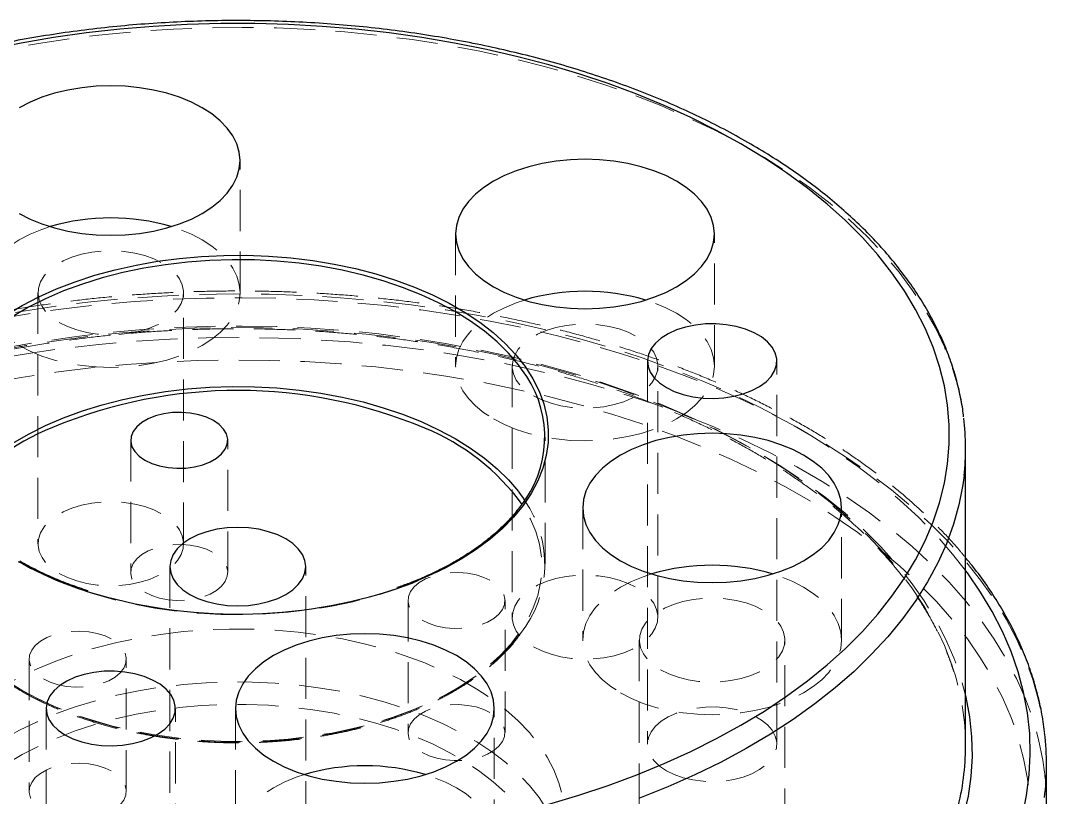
# Model space of a CAD drawing. Header units: millimetres. Extents: x 0 to 7560, y -1188 to 891.
# Drawn here: x 1487.07 to 1518.79, y -728.81 to -704.8 of the extents above; entities that cross this region are included whole.
import ezdxf

# ---------------------------------------------------------------- set-up
doc = ezdxf.new("R2010")
doc.units = ezdxf.units.MM
doc.linetypes.add('HIDDEN', pattern=[1.905, 1.27, -0.635])
doc.layers.get('0').update_dxf_attribs({"lineweight": 50})

msp = doc.modelspace()

# ---------------------------------------------------------------- linework, layer by layer
at = {"color": 7, "linetype": 'HIDDEN', "lineweight": 18}
for p, q in [((1493.858, -713.214), (1493.858, -709.131)), ((1500.521, -711.399), (1500.521, -715.482)), ((1508.521, -715.482), (1508.521, -711.399)), ((1487.608, -713.214), (1487.608, -720.971)), ((1492.108, -720.971), (1492.108, -713.214)), ((1502.271, -715.482), (1502.271, -723.239)), ((1506.45, -715.328), (1506.45, -727.167)), ((1506.771, -723.239), (1506.771, -715.482)), ((1510.45, -727.167), (1510.45, -715.328)), ((1503.287, -721.597), (1503.287, -717.677)), ((1490.475, -717.775), (1490.475, -721.858)), ((1493.475, -721.858), (1493.475, -717.775)), ((1504.45, -719.864), (1504.45, -723.946)), ((1512.45, -723.946), (1512.45, -719.864)), ((1491.687, -721.678), (1491.687, -731.477)), ((1495.887, -731.477), (1495.887, -721.678)), ((1499.049, -722.724), (1499.049, -726.807)), ((1502.049, -726.807), (1502.049, -722.724)), ((1506.2, -723.946), (1506.2, -731.704)), ((1510.7, -731.704), (1510.7, -723.946)), ((1487.337, -724.536), (1487.337, -728.619)), ((1490.337, -728.619), (1490.337, -724.536)), ((1487.858, -726.06), (1487.858, -737.9)), ((1491.858, -737.9), (1491.858, -726.06)), ((1493.716, -726.06), (1493.716, -730.143)), ((1501.716, -730.143), (1501.716, -726.06))]:
    msp.add_line(p, q, dxfattribs=at)
at = {"color": 7, "linetype": 'Continuous', "lineweight": 25}
for p, q in [((1516.287, -727.231), (1516.287, -718.004)), ((1502.478, -719.381), (1502.661, -719.639)), ((1518.787, -729.027), (1518.787, -727.802))]:
    msp.add_line(p, q, dxfattribs=at)
at = {"color": 7, "linetype": 'HIDDEN', "lineweight": 18, "flags": 128}
for points in [[(1471.343, -717.087), (1471.429, -716.55), (1471.572, -715.942), (1471.766, -715.338), (1472.009, -714.741), (1472.3, -714.151), (1472.639, -713.569), (1473.025, -712.998), (1473.458, -712.437), (1473.936, -711.889), (1474.458, -711.355), (1475.024, -710.836), (1475.631, -710.332), (1476.279, -709.846), (1476.966, -709.377), (1477.69, -708.928), (1478.451, -708.5), (1479.245, -708.092), (1480.072, -707.707), (1480.93, -707.344), (1481.816, -707.006), (1482.729, -706.692), (1483.667, -706.403), (1484.627, -706.14), (1485.608, -705.904), (1486.607, -705.694), (1487.622, -705.512), (1488.651, -705.358), (1489.691, -705.232), (1490.74, -705.135), (1491.797, -705.066), (1492.857, -705.026), (1493.92, -705.015), (1494.982, -705.033), (1496.042, -705.08), (1497.097, -705.156), (1498.144, -705.261), (1499.182, -705.394), (1500.207, -705.555), (1501.218, -705.744), (1502.213, -705.96), (1503.189, -706.203), (1504.144, -706.473), (1505.075, -706.768), (1505.982, -707.088), (1506.861, -707.433), (1507.711, -707.801), (1508.531, -708.192), (1509.317, -708.605), (1510.068, -709.039), (1510.784, -709.493), (1511.461, -709.966), (1512.099, -710.456), (1512.696, -710.964), (1513.25, -711.487), (1513.762, -712.025), (1514.229, -712.576), (1514.65, -713.14), (1515.024, -713.714), (1515.352, -714.298), (1515.631, -714.89), (1515.861, -715.489), (1516.042, -716.093), (1516.174, -716.702), (1516.231, -717.088)], [(1487.988, -711.172), (1487.73, -711.259), (1487.364, -711.408), (1487.03, -711.581), (1486.731, -711.774), (1486.471, -711.985), (1486.254, -712.212), (1486.083, -712.451), (1485.958, -712.7), (1485.883, -712.955), (1485.858, -713.214), (1485.883, -713.472), (1485.958, -713.728), (1486.083, -713.976), (1486.254, -714.216), (1486.471, -714.442), (1486.731, -714.653), (1487.03, -714.847)], [(1487.03, -714.847), (1487.364, -715.019), (1487.73, -715.169), (1488.123, -715.294), (1488.537, -715.393), (1488.968, -715.465), (1489.41, -715.508), (1489.858, -715.523), (1490.306, -715.508), (1490.748, -715.465), (1491.179, -715.393), (1491.594, -715.294), (1491.986, -715.169), (1492.352, -715.019), (1492.687, -714.847), (1492.986, -714.653), (1493.245, -714.442), (1493.462, -714.216), (1493.634, -713.976), (1493.758, -713.728), (1493.833, -713.472), (1493.858, -713.214), (1493.833, -712.955), (1493.758, -712.7), (1493.634, -712.451), (1493.462, -712.212), (1493.245, -711.985), (1492.986, -711.774), (1492.687, -711.581), (1492.352, -711.408), (1491.986, -711.259), (1491.728, -711.172)], [(1488.267, -714.132), (1488.522, -714.259), (1488.807, -714.362), (1489.115, -714.44), (1489.44, -714.49), (1489.774, -714.512), (1490.11, -714.504), (1490.441, -714.468), (1490.758, -714.404), (1491.055, -714.314), (1491.326, -714.198), (1491.564, -714.061), (1491.763, -713.905), (1491.92, -713.733), (1492.032, -713.55), (1492.094, -713.359), (1492.107, -713.165), (1492.069, -712.972), (1491.982, -712.785), (1491.847, -712.607), (1491.669, -712.442), (1491.449, -712.295), (1491.194, -712.169), (1490.91, -712.065), (1490.601, -711.988), (1490.276, -711.938), (1489.942, -711.916), (1489.606, -711.923), (1489.276, -711.959), (1488.958, -712.023), (1488.661, -712.114), (1488.391, -712.229), (1488.153, -712.367), (1487.953, -712.523), (1487.796, -712.694), (1487.685, -712.878), (1487.622, -713.068), (1487.61, -713.262), (1487.647, -713.455), (1487.734, -713.643), (1487.869, -713.821), (1488.048, -713.985), (1488.267, -714.132)], [(1516.287, -721.797), (1515.886, -721.288), (1515.386, -720.718), (1514.841, -720.162), (1514.254, -719.62), (1513.624, -719.094), (1512.954, -718.585), (1512.245, -718.094), (1511.498, -717.622), (1510.715, -717.17), (1509.898, -716.739), (1509.047, -716.329), (1508.165, -715.942), (1507.254, -715.579), (1506.316, -715.24), (1505.352, -714.925), (1504.364, -714.636), (1503.354, -714.374), (1502.325, -714.137), (1501.279, -713.928), (1500.217, -713.746), (1499.142, -713.593), (1498.057, -713.467), (1496.962, -713.37), (1495.861, -713.301), (1494.756, -713.262), (1493.649, -713.251), (1492.542, -713.269), (1491.437, -713.316), (1490.338, -713.391), (1489.245, -713.496), (1488.162, -713.628), (1487.09, -713.789), (1486.032, -713.978), (1484.99, -714.194), (1483.966, -714.437), (1482.961, -714.706), (1481.979, -715.002), (1481.021, -715.322), (1480.089, -715.668), (1479.185, -716.037), (1478.311, -716.429), (1477.469, -716.844), (1476.66, -717.281), (1475.886, -717.738), (1475.148, -718.215), (1474.449, -718.71), (1473.789, -719.224), (1473.17, -719.754), (1472.593, -720.299), (1472.059, -720.859), (1471.57, -721.433), (1471.287, -721.797)], [(1468.842, -726.85), (1468.927, -726.278), (1469.069, -725.64), (1469.261, -725.007), (1469.501, -724.379), (1469.789, -723.757), (1470.125, -723.144), (1470.508, -722.54), (1470.937, -721.947), (1471.412, -721.365), (1471.931, -720.796), (1472.493, -720.241), (1473.098, -719.701), (1473.743, -719.177), (1474.429, -718.67), (1475.153, -718.181), (1475.914, -717.712), (1476.71, -717.262), (1477.54, -716.833), (1478.403, -716.426), (1479.296, -716.042), (1480.218, -715.681), (1481.167, -715.344), (1482.141, -715.032), (1483.138, -714.745), (1484.156, -714.484), (1485.193, -714.25), (1486.247, -714.042), (1487.317, -713.862), (1488.399, -713.709), (1489.492, -713.585), (1490.593, -713.489), (1491.701, -713.421), (1492.813, -713.381), (1493.926, -713.37), (1495.04, -713.388), (1496.151, -713.435), (1497.257, -713.51), (1498.357, -713.613), (1499.447, -713.745), (1500.526, -713.904), (1501.592, -714.092), (1502.642, -714.306), (1503.675, -714.547), (1504.688, -714.814), (1505.679, -715.108), (1506.647, -715.426), (1507.589, -715.769), (1508.504, -716.136), (1509.39, -716.526), (1510.245, -716.939), (1511.067, -717.373), (1511.854, -717.827), (1512.606, -718.302), (1513.32, -718.795), (1513.996, -719.306), (1514.632, -719.835), (1515.226, -720.379), (1515.777, -720.937), (1516.285, -721.51), (1516.749, -722.094), (1517.166, -722.69), (1517.538, -723.297), (1517.862, -723.912), (1518.138, -724.535), (1518.366, -725.164), (1518.545, -725.799), (1518.675, -726.438), (1518.729, -726.818)], [(1502.651, -713.44), (1502.393, -713.527), (1502.027, -713.676), (1501.693, -713.849), (1501.394, -714.042), (1501.134, -714.253), (1500.917, -714.48), (1500.745, -714.719), (1500.621, -714.968), (1500.546, -715.223), (1500.521, -715.482), (1500.546, -715.74), (1500.621, -715.996), (1500.745, -716.245), (1500.917, -716.484), (1501.134, -716.71), (1501.394, -716.922), (1501.693, -717.115)], [(1501.693, -717.115), (1502.027, -717.287), (1502.393, -717.437), (1502.785, -717.562), (1503.2, -717.661), (1503.631, -717.733), (1504.073, -717.776), (1504.521, -717.791), (1504.969, -717.776), (1505.411, -717.733), (1505.842, -717.661), (1506.256, -717.562), (1506.649, -717.437), (1507.015, -717.287), (1507.349, -717.115), (1507.648, -716.922), (1507.908, -716.71), (1508.125, -716.484), (1508.296, -716.245), (1508.421, -715.996), (1508.496, -715.74), (1508.521, -715.482), (1508.496, -715.223), (1508.421, -714.968), (1508.296, -714.719), (1508.125, -714.48), (1507.908, -714.253), (1507.648, -714.042), (1507.349, -713.849), (1507.015, -713.676), (1506.649, -713.527), (1506.391, -713.44)], [(1515.915, -724.877), (1515.861, -724.716), (1515.631, -724.117), (1515.352, -723.525), (1515.024, -722.941), (1514.65, -722.367), (1514.229, -721.803), (1513.762, -721.252), (1513.25, -720.714), (1512.696, -720.191), (1512.099, -719.683), (1511.461, -719.192), (1510.784, -718.72), (1510.068, -718.266), (1509.317, -717.832), (1508.531, -717.419), (1507.711, -717.028), (1506.861, -716.66), (1505.982, -716.315), (1505.075, -715.995), (1504.144, -715.7), (1503.189, -715.43), (1502.213, -715.187), (1501.218, -714.971), (1500.207, -714.782), (1499.182, -714.621), (1498.144, -714.488), (1497.097, -714.383), (1496.042, -714.307), (1494.982, -714.26), (1493.92, -714.242), (1492.857, -714.253), (1491.797, -714.293), (1490.74, -714.362), (1489.691, -714.459), (1488.651, -714.585), (1487.622, -714.739), (1486.607, -714.921), (1485.608, -715.13), (1484.627, -715.367), (1483.667, -715.63), (1482.729, -715.919), (1481.816, -716.233), (1480.93, -716.571), (1480.072, -716.934), (1479.245, -717.319), (1478.451, -717.727), (1477.69, -718.155), (1476.966, -718.604), (1476.279, -719.073), (1475.631, -719.559), (1475.024, -720.062), (1474.458, -720.582), (1473.936, -721.116), (1473.458, -721.664), (1473.025, -722.225), (1472.639, -722.796), (1472.3, -723.378), (1472.009, -723.968), (1471.766, -724.565), (1471.598, -725.081)], [(1502.93, -716.4), (1503.185, -716.527), (1503.47, -716.63), (1503.778, -716.708), (1504.103, -716.758), (1504.437, -716.78), (1504.773, -716.773), (1505.103, -716.736), (1505.421, -716.672), (1505.718, -716.582), (1505.989, -716.466), (1506.226, -716.329), (1506.426, -716.173), (1506.583, -716.001), (1506.694, -715.818), (1506.757, -715.627), (1506.769, -715.433), (1506.732, -715.24), (1506.645, -715.053), (1506.51, -714.875), (1506.331, -714.711), (1506.112, -714.563), (1505.857, -714.437), (1505.572, -714.333), (1505.264, -714.256), (1504.939, -714.206), (1504.605, -714.184), (1504.269, -714.191), (1503.939, -714.227), (1503.621, -714.291), (1503.324, -714.382), (1503.053, -714.497), (1502.816, -714.635), (1502.616, -714.791), (1502.459, -714.962), (1502.348, -715.146), (1502.285, -715.336), (1502.273, -715.53), (1502.31, -715.723), (1502.397, -715.911), (1502.532, -716.089), (1502.711, -716.253), (1502.93, -716.4)], [(1518.727, -728.024), (1518.675, -727.663), (1518.545, -727.024), (1518.366, -726.389), (1518.138, -725.76), (1517.862, -725.137), (1517.538, -724.522), (1517.166, -723.915), (1516.749, -723.319), (1516.285, -722.734), (1515.777, -722.162), (1515.226, -721.603), (1514.632, -721.059), (1513.996, -720.531), (1513.32, -720.02), (1512.606, -719.527), (1511.854, -719.052), (1511.067, -718.597), (1510.245, -718.163), (1509.39, -717.751), (1508.504, -717.361), (1507.589, -716.994), (1506.647, -716.651), (1505.679, -716.333), (1504.688, -716.039), (1503.675, -715.772), (1502.642, -715.531), (1501.592, -715.316), (1500.526, -715.129), (1499.447, -714.97), (1498.357, -714.838), (1497.257, -714.735), (1496.151, -714.66), (1495.04, -714.613), (1493.926, -714.595), (1492.813, -714.606), (1491.701, -714.645), (1490.593, -714.713), (1489.492, -714.81), (1488.399, -714.934), (1487.317, -715.087), (1486.247, -715.267), (1485.193, -715.475), (1484.156, -715.709), (1483.138, -715.97), (1482.141, -716.257), (1481.167, -716.569), (1480.218, -716.906), (1479.296, -717.267), (1478.403, -717.651), (1477.54, -718.058), (1476.71, -718.487), (1475.914, -718.936), (1475.153, -719.406), (1474.429, -719.895), (1473.743, -720.402), (1473.098, -720.926), (1472.493, -721.466), (1471.931, -722.021), (1471.412, -722.59), (1470.937, -723.172), (1470.508, -723.765), (1470.125, -724.369), (1469.789, -724.982), (1469.501, -725.603), (1469.261, -726.231), (1469.069, -726.865), (1468.927, -727.503), (1468.849, -728.01)], [(1471.287, -725.658), (1471.35, -725.405), (1471.536, -724.8), (1471.771, -724.201), (1472.055, -723.609), (1472.386, -723.025), (1472.764, -722.45), (1473.189, -721.887), (1473.659, -721.336), (1474.173, -720.798), (1474.73, -720.274), (1475.329, -719.766), (1475.969, -719.275), (1476.647, -718.802), (1477.364, -718.348), (1478.116, -717.913), (1478.903, -717.5), (1479.723, -717.108), (1480.574, -716.739), (1481.454, -716.393), (1482.36, -716.071), (1483.292, -715.774), (1484.247, -715.503), (1485.223, -715.258), (1486.218, -715.04), (1487.229, -714.848), (1488.255, -714.685), (1489.293, -714.549), (1490.341, -714.442), (1491.397, -714.363), (1492.457, -714.312), (1493.521, -714.291), (1494.585, -714.298), (1495.648, -714.334), (1496.706, -714.399), (1497.758, -714.492), (1498.801, -714.613), (1499.833, -714.763), (1500.852, -714.941), (1501.856, -715.146), (1502.841, -715.377), (1503.807, -715.636), (1504.751, -715.92), (1505.67, -716.229), (1506.564, -716.563), (1507.429, -716.92), (1508.265, -717.301), (1509.068, -717.704), (1509.838, -718.128), (1510.573, -718.572), (1511.271, -719.036), (1511.93, -719.519), (1512.55, -720.018), (1513.128, -720.534), (1513.664, -721.065), (1514.156, -721.61), (1514.603, -722.167), (1515.005, -722.736), (1515.36, -723.315), (1515.667, -723.904), (1515.926, -724.5), (1516.137, -725.102), (1516.287, -725.658)], [(1476.463, -739.437), (1475.698, -738.974), (1474.97, -738.493), (1474.28, -737.993), (1473.63, -737.475), (1473.021, -736.941), (1472.455, -736.392), (1471.932, -735.828), (1471.454, -735.251), (1471.022, -734.663), (1470.636, -734.064), (1470.297, -733.455), (1470.007, -732.838), (1469.765, -732.214), (1469.572, -731.585), (1469.428, -730.951), (1469.334, -730.314), (1469.291, -729.675), (1469.297, -729.036), (1469.353, -728.398), (1469.459, -727.761), (1469.615, -727.128), (1469.821, -726.5), (1470.075, -725.878), (1470.377, -725.263), (1470.728, -724.657), (1471.126, -724.06), (1471.57, -723.474), (1472.059, -722.901), (1472.593, -722.341), (1473.17, -721.795), (1473.789, -721.265), (1474.449, -720.752), (1475.148, -720.256), (1475.886, -719.779), (1476.66, -719.322), (1477.469, -718.886), (1478.311, -718.471), (1479.185, -718.078), (1480.089, -717.709), (1481.021, -717.364), (1481.979, -717.043), (1482.961, -716.748), (1483.966, -716.478), (1484.99, -716.235), (1486.032, -716.019), (1487.09, -715.831), (1488.162, -715.67), (1489.245, -715.537), (1490.338, -715.433), (1491.437, -715.357), (1492.542, -715.31), (1493.649, -715.292), (1494.756, -715.303), (1495.861, -715.343), (1496.962, -715.411), (1498.057, -715.508), (1499.142, -715.634), (1500.217, -715.788), (1501.279, -715.969), (1502.325, -716.179), (1503.354, -716.415), (1504.364, -716.678), (1505.352, -716.967), (1506.316, -717.281), (1507.254, -717.62), (1508.165, -717.984), (1509.047, -718.371), (1509.898, -718.78), (1510.715, -719.211), (1511.498, -719.663), (1512.245, -720.135), (1512.954, -720.626), (1513.624, -721.135), (1514.254, -721.661), (1514.841, -722.203), (1515.386, -722.759), (1515.886, -723.33), (1516.342, -723.912), (1516.751, -724.506), (1517.113, -725.111), (1517.428, -725.723), (1517.695, -726.344), (1517.912, -726.971), (1518.08, -727.603), (1518.199, -728.238), (1518.268, -728.876), (1518.287, -729.515), (1518.255, -730.154), (1518.174, -730.792), (1518.043, -731.427), (1517.862, -732.057), (1517.633, -732.683), (1517.354, -733.302), (1517.027, -733.912), (1516.653, -734.514), (1516.232, -735.105), (1515.766, -735.685), (1515.254, -736.252), (1514.698, -736.805), (1514.1, -737.343), (1513.46, -737.865), (1512.781, -738.369), (1512.062, -738.856), (1511.306, -739.323), (1510.514, -739.77), (1509.688, -740.196), (1508.83, -740.599), (1507.94, -740.98), (1507.022, -741.338), (1506.077, -741.671), (1505.107, -741.979), (1504.113, -742.261), (1503.099, -742.518), (1502.065, -742.747), (1501.015, -742.95), (1499.95, -743.124), (1498.872, -743.271), (1497.784, -743.39), (1496.687, -743.48), (1495.585, -743.541), (1494.479, -743.573), (1493.372, -743.577), (1492.265, -743.552), (1491.162, -743.498), (1490.064, -743.415), (1488.973, -743.303), (1487.893, -743.164), (1486.824, -742.996), (1485.77, -742.8), (1484.732, -742.578), (1483.713, -742.328), (1482.714, -742.052), (1481.737, -741.75), (1480.786, -741.423), (1479.861, -741.072), (1478.964, -740.697), (1478.098, -740.299), (1477.263, -739.878), (1476.463, -739.437)], [(1487.07, -721.555), (1487.578, -721.828), (1488.119, -722.079), (1488.691, -722.306), (1489.29, -722.508), (1489.913, -722.685), (1490.556, -722.835), (1491.217, -722.957), (1491.891, -723.051), (1492.576, -723.117), (1493.267, -723.153), (1493.961, -723.161), (1494.653, -723.139), (1495.342, -723.088), (1496.022, -723.008), (1496.69, -722.899), (1497.342, -722.763), (1497.976, -722.6), (1498.587, -722.41), (1499.173, -722.195), (1499.73, -721.956), (1500.255, -721.694), (1500.745, -721.411), (1501.199, -721.108), (1501.613, -720.786), (1501.985, -720.448), (1502.314, -720.095), (1502.597, -719.73), (1502.687, -719.596)], [(1484.996, -719.756), (1484.837, -720.02), (1484.651, -720.402), (1484.514, -720.79), (1484.426, -721.183), (1484.389, -721.579), (1484.401, -721.976), (1484.464, -722.37), (1484.576, -722.761), (1484.738, -723.147), (1484.947, -723.524), (1485.204, -723.892), (1485.507, -724.247), (1485.854, -724.589), (1486.243, -724.916), (1486.673, -725.225), (1487.14, -725.516)], [(1487.14, -725.516), (1487.643, -725.785), (1488.179, -726.033), (1488.744, -726.258), (1489.337, -726.458), (1489.953, -726.633), (1490.59, -726.781), (1491.244, -726.902), (1491.911, -726.996), (1492.588, -727.061), (1493.272, -727.097), (1493.959, -727.104), (1494.644, -727.082), (1495.325, -727.032), (1495.998, -726.953), (1496.659, -726.845), (1497.305, -726.711), (1497.932, -726.549), (1498.537, -726.361), (1499.116, -726.149), (1499.667, -725.912), (1500.187, -725.653), (1500.672, -725.373), (1501.121, -725.073), (1501.531, -724.755), (1501.899, -724.42), (1502.224, -724.071), (1502.504, -723.709), (1502.738, -723.336), (1502.923, -722.955), (1503.06, -722.566), (1503.148, -722.173), (1503.185, -721.777), (1503.173, -721.381), (1503.11, -720.986), (1502.998, -720.595), (1502.836, -720.21), (1502.627, -719.833), (1502.576, -719.754)], [(1488.267, -721.889), (1488.522, -722.016), (1488.807, -722.119), (1489.115, -722.197), (1489.44, -722.247), (1489.774, -722.269), (1490.11, -722.262), (1490.441, -722.226), (1490.758, -722.161), (1491.055, -722.071), (1491.326, -721.955), (1491.564, -721.818), (1491.763, -721.662), (1491.92, -721.49), (1492.032, -721.307), (1492.094, -721.116), (1492.107, -720.922), (1492.069, -720.729), (1491.982, -720.542), (1491.847, -720.364), (1491.669, -720.2), (1491.449, -720.052), (1491.194, -719.926), (1490.91, -719.823), (1490.601, -719.745), (1490.276, -719.695), (1489.942, -719.673), (1489.606, -719.68), (1489.276, -719.716), (1488.958, -719.78), (1488.661, -719.871), (1488.391, -719.986), (1488.153, -720.124), (1487.953, -720.28), (1487.796, -720.451), (1487.685, -720.635), (1487.622, -720.825), (1487.61, -721.019), (1487.647, -721.212), (1487.734, -721.4), (1487.869, -721.578), (1488.048, -721.742), (1488.267, -721.889)], [(1490.915, -722.47), (1491.128, -722.572), (1491.369, -722.65), (1491.632, -722.701), (1491.906, -722.723), (1492.183, -722.715), (1492.452, -722.679), (1492.705, -722.614), (1492.934, -722.524), (1493.129, -722.411), (1493.286, -722.279), (1493.398, -722.133), (1493.461, -721.977), (1493.474, -721.818), (1493.435, -721.66), (1493.348, -721.508), (1493.213, -721.368), (1493.036, -721.245), (1492.823, -721.143), (1492.581, -721.066), (1492.319, -721.015), (1492.045, -720.993), (1491.768, -721), (1491.499, -721.037), (1491.245, -721.101), (1491.017, -721.192), (1490.821, -721.305), (1490.665, -721.436), (1490.553, -721.583), (1490.49, -721.738), (1490.477, -721.898), (1490.515, -722.056), (1490.603, -722.208), (1490.738, -722.347), (1490.915, -722.47)], [(1499.488, -723.337), (1499.701, -723.439), (1499.943, -723.516), (1500.205, -723.567), (1500.479, -723.589), (1500.756, -723.582), (1501.025, -723.545), (1501.278, -723.481), (1501.507, -723.39), (1501.703, -723.277), (1501.859, -723.146), (1501.971, -722.999), (1502.034, -722.844), (1502.047, -722.684), (1502.009, -722.526), (1501.921, -722.375), (1501.786, -722.235), (1501.609, -722.112), (1501.396, -722.01), (1501.154, -721.932), (1500.892, -721.881), (1500.618, -721.859), (1500.341, -721.867), (1500.072, -721.903), (1499.819, -721.968), (1499.59, -722.058), (1499.395, -722.171), (1499.238, -722.303), (1499.126, -722.449), (1499.063, -722.605), (1499.05, -722.764), (1499.088, -722.923), (1499.176, -723.074), (1499.311, -723.214), (1499.488, -723.337)], [(1502.93, -724.157), (1503.185, -724.284), (1503.47, -724.387), (1503.778, -724.465), (1504.103, -724.515), (1504.437, -724.537), (1504.773, -724.53), (1505.103, -724.494), (1505.421, -724.43), (1505.718, -724.339), (1505.989, -724.224), (1506.226, -724.086), (1506.426, -723.93), (1506.583, -723.758), (1506.694, -723.575), (1506.757, -723.384), (1506.769, -723.19), (1506.732, -722.998), (1506.645, -722.81), (1506.51, -722.632), (1506.331, -722.468), (1506.112, -722.321), (1505.857, -722.194), (1505.572, -722.091), (1505.264, -722.013), (1504.939, -721.963), (1504.605, -721.941), (1504.269, -721.948), (1503.939, -721.984), (1503.621, -722.048), (1503.324, -722.139), (1503.053, -722.254), (1502.816, -722.392), (1502.616, -722.548), (1502.459, -722.72), (1502.348, -722.903), (1502.285, -723.094), (1502.273, -723.288), (1502.31, -723.48), (1502.397, -723.668), (1502.532, -723.846), (1502.711, -724.01), (1502.93, -724.157)], [(1506.58, -721.905), (1506.322, -721.991), (1505.956, -722.141), (1505.621, -722.314), (1505.322, -722.507), (1505.063, -722.718), (1504.846, -722.945), (1504.674, -723.184), (1504.55, -723.433), (1504.475, -723.688), (1504.45, -723.946), (1504.475, -724.205), (1504.55, -724.46), (1504.674, -724.709), (1504.846, -724.948), (1505.063, -725.175), (1505.322, -725.386), (1505.621, -725.579)], [(1505.621, -725.579), (1505.956, -725.752), (1506.322, -725.902), (1506.714, -726.027), (1507.129, -726.126), (1507.56, -726.198), (1508.002, -726.241), (1508.45, -726.256), (1508.898, -726.241), (1509.34, -726.198), (1509.771, -726.126), (1510.185, -726.027), (1510.578, -725.902), (1510.944, -725.752), (1511.278, -725.579), (1511.577, -725.386), (1511.837, -725.175), (1512.054, -724.948), (1512.225, -724.709), (1512.35, -724.46), (1512.425, -724.205), (1512.45, -723.946), (1512.425, -723.688), (1512.35, -723.433), (1512.225, -723.184), (1512.054, -722.945), (1511.837, -722.718), (1511.577, -722.507), (1511.278, -722.314), (1510.944, -722.141), (1510.578, -721.991), (1510.32, -721.905)], [(1506.859, -724.865), (1507.114, -724.992), (1507.398, -725.095), (1507.707, -725.172), (1508.032, -725.223), (1508.366, -725.244), (1508.702, -725.237), (1509.032, -725.201), (1509.35, -725.137), (1509.647, -725.046), (1509.917, -724.931), (1510.155, -724.794), (1510.355, -724.638), (1510.512, -724.466), (1510.623, -724.283), (1510.686, -724.092), (1510.698, -723.898), (1510.661, -723.705), (1510.574, -723.517), (1510.439, -723.34), (1510.26, -723.175), (1510.041, -723.028), (1509.786, -722.901), (1509.501, -722.798), (1509.193, -722.72), (1508.868, -722.67), (1508.534, -722.648), (1508.198, -722.656), (1507.867, -722.692), (1507.55, -722.756), (1507.253, -722.847), (1506.982, -722.962), (1506.744, -723.099), (1506.545, -723.255), (1506.388, -723.427), (1506.276, -723.61), (1506.214, -723.801), (1506.201, -723.995), (1506.239, -724.188), (1506.326, -724.375), (1506.461, -724.553), (1506.639, -724.718), (1506.859, -724.865)], [(1486.645, -733.558), (1487.167, -733.839), (1487.721, -734.098), (1488.306, -734.333), (1488.918, -734.544), (1489.555, -734.729), (1490.212, -734.889), (1490.887, -735.021), (1491.577, -735.125), (1492.278, -735.201), (1492.986, -735.248), (1493.698, -735.266), (1494.411, -735.255), (1495.12, -735.215), (1495.823, -735.146), (1496.516, -735.049), (1497.195, -734.924), (1497.857, -734.772), (1498.499, -734.593), (1499.117, -734.388), (1499.709, -734.159), (1500.272, -733.906), (1500.802, -733.631), (1501.297, -733.334), (1501.755, -733.019), (1502.173, -732.686), (1502.549, -732.336), (1502.881, -731.972), (1503.169, -731.595), (1503.409, -731.208), (1503.602, -730.812), (1503.745, -730.409), (1503.84, -730.001), (1503.884, -729.59), (1503.877, -729.178), (1503.821, -728.768), (1503.714, -728.361), (1503.558, -727.96), (1503.353, -727.565), (1503.101, -727.181), (1502.802, -726.807), (1502.459, -726.446), (1502.072, -726.101), (1501.644, -725.772), (1501.176, -725.461), (1500.672, -725.17), (1500.134, -724.9), (1499.564, -724.653), (1498.965, -724.429), (1498.341, -724.231), (1497.693, -724.059), (1497.027, -723.913), (1496.344, -723.795), (1495.648, -723.705), (1494.943, -723.643), (1494.233, -723.611), (1493.52, -723.607), (1492.808, -723.632), (1492.102, -723.687), (1491.403, -723.77), (1490.717, -723.881), (1490.046, -724.02), (1489.393, -724.186), (1488.763, -724.378), (1488.157, -724.595), (1487.58, -724.836), (1487.033, -725.1), (1486.52, -725.386), (1486.044, -725.692), (1485.606, -726.017), (1485.208, -726.358), (1484.854, -726.715), (1484.543, -727.086), (1484.279, -727.468), (1484.063, -727.86), (1483.894, -728.26), (1483.775, -728.666), (1483.706, -729.076), (1483.687, -729.487), (1483.719, -729.898), (1483.801, -730.307), (1483.932, -730.711), (1484.112, -731.11), (1484.341, -731.499), (1484.617, -731.879), (1484.938, -732.246), (1485.304, -732.6), (1485.711, -732.937), (1486.159, -733.257), (1486.645, -733.558)], [(1502.527, -723.746), (1502.314, -724.015), (1501.985, -724.368), (1501.613, -724.706), (1501.199, -725.027), (1500.745, -725.33), (1500.255, -725.614), (1499.73, -725.876), (1499.173, -726.115), (1498.587, -726.329), (1497.976, -726.519), (1497.342, -726.682), (1496.69, -726.819), (1496.022, -726.927), (1495.342, -727.007), (1494.653, -727.058), (1493.961, -727.08), (1493.267, -727.073), (1492.576, -727.036), (1491.891, -726.971), (1491.217, -726.876), (1490.556, -726.754), (1489.913, -726.604), (1489.29, -726.427), (1488.691, -726.225), (1488.119, -725.998), (1487.578, -725.747), (1487.07, -725.475)], [(1487.777, -725.148), (1487.99, -725.25), (1488.231, -725.328), (1488.494, -725.379), (1488.768, -725.401), (1489.045, -725.393), (1489.314, -725.357), (1489.567, -725.292), (1489.796, -725.202), (1489.991, -725.089), (1490.148, -724.957), (1490.26, -724.811), (1490.323, -724.655), (1490.336, -724.496), (1490.297, -724.338), (1490.21, -724.186), (1490.075, -724.046), (1489.898, -723.924), (1489.685, -723.821), (1489.443, -723.744), (1489.181, -723.693), (1488.907, -723.671), (1488.63, -723.678), (1488.361, -723.715), (1488.107, -723.779), (1487.879, -723.87), (1487.683, -723.983), (1487.527, -724.114), (1487.415, -724.261), (1487.352, -724.416), (1487.339, -724.576), (1487.377, -724.734), (1487.465, -724.886), (1487.6, -725.025), (1487.777, -725.148)], [(1503.887, -731.029), (1503.877, -730.811), (1503.821, -730.401), (1503.714, -729.994), (1503.558, -729.593), (1503.353, -729.198), (1503.101, -728.814), (1502.802, -728.44), (1502.459, -728.079), (1502.072, -727.734), (1501.644, -727.405), (1501.176, -727.094), (1500.672, -726.803), (1500.134, -726.533), (1499.564, -726.286), (1498.965, -726.063), (1498.341, -725.864), (1497.693, -725.692), (1497.027, -725.546), (1496.344, -725.428), (1495.648, -725.338), (1494.943, -725.276), (1494.233, -725.244), (1493.52, -725.24), (1492.808, -725.265), (1492.102, -725.32), (1491.403, -725.403), (1490.717, -725.514), (1490.046, -725.653), (1489.393, -725.819), (1488.763, -726.011), (1488.157, -726.228), (1487.58, -726.469), (1487.033, -726.733), (1486.52, -727.019), (1486.044, -727.325), (1485.606, -727.65), (1485.208, -727.991), (1484.854, -728.348), (1484.543, -728.719), (1484.279, -729.101), (1484.063, -729.493), (1483.894, -729.893), (1483.775, -730.299), (1483.706, -730.709), (1483.687, -731.036)], [(1486.999, -735.396), (1486.527, -735.103), (1486.092, -734.791), (1485.698, -734.462), (1485.346, -734.117), (1485.038, -733.758), (1484.776, -733.388), (1484.561, -733.008), (1484.393, -732.619), (1484.275, -732.225), (1484.206, -731.827), (1484.187, -731.427), (1484.219, -731.027), (1484.3, -730.63), (1484.431, -730.237), (1484.61, -729.85), (1484.837, -729.472), (1485.111, -729.105), (1485.43, -728.749), (1485.793, -728.408), (1486.197, -728.083), (1486.641, -727.776), (1487.123, -727.488), (1487.638, -727.221), (1488.186, -726.976), (1488.764, -726.754), (1489.367, -726.557), (1489.994, -726.386), (1490.64, -726.241), (1491.302, -726.124), (1491.978, -726.034), (1492.663, -725.973), (1493.354, -725.941), (1494.047, -725.937), (1494.739, -725.962), (1495.426, -726.016), (1496.104, -726.099), (1496.77, -726.209), (1497.421, -726.347), (1498.052, -726.512), (1498.662, -726.703), (1499.246, -726.918), (1499.802, -727.157), (1500.326, -727.419), (1500.816, -727.702), (1501.269, -728.005), (1501.684, -728.326), (1502.057, -728.663), (1502.387, -729.015), (1502.673, -729.379), (1502.912, -729.755), (1503.103, -730.139), (1503.246, -730.531), (1503.34, -730.927), (1503.384, -731.327), (1503.377, -731.727), (1503.321, -732.126), (1503.215, -732.521), (1503.06, -732.911), (1502.856, -733.294), (1502.606, -733.667), (1502.309, -734.028), (1501.968, -734.377), (1501.584, -734.71), (1501.16, -735.026), (1500.697, -735.324), (1500.198, -735.602), (1499.665, -735.858), (1499.103, -736.092), (1498.512, -736.301), (1497.896, -736.485), (1497.26, -736.644), (1496.605, -736.775), (1495.935, -736.878), (1495.255, -736.954), (1494.566, -737.001), (1493.874, -737.019), (1493.181, -737.008), (1492.491, -736.968), (1491.808, -736.9), (1491.135, -736.803), (1490.477, -736.679), (1489.835, -736.527), (1489.214, -736.35), (1488.617, -736.146), (1488.047, -735.919), (1487.506, -735.668), (1486.999, -735.396)], [(1499.488, -727.419), (1499.701, -727.521), (1499.943, -727.599), (1500.205, -727.65), (1500.479, -727.672), (1500.756, -727.665), (1501.025, -727.628), (1501.278, -727.563), (1501.507, -727.473), (1501.703, -727.36), (1501.859, -727.228), (1501.971, -727.082), (1502.034, -726.927), (1502.047, -726.767), (1502.009, -726.609), (1501.921, -726.457), (1501.786, -726.318), (1501.609, -726.195), (1501.396, -726.093), (1501.154, -726.015), (1500.892, -725.964), (1500.618, -725.942), (1500.341, -725.949), (1500.072, -725.986), (1499.819, -726.05), (1499.59, -726.141), (1499.395, -726.254), (1499.238, -726.386), (1499.126, -726.532), (1499.063, -726.687), (1499.05, -726.847), (1499.088, -727.005), (1499.176, -727.157), (1499.311, -727.296), (1499.488, -727.419)], [(1507.036, -727.984), (1507.281, -728.104), (1507.556, -728.2), (1507.855, -728.27), (1508.169, -728.311), (1508.49, -728.322), (1508.81, -728.303), (1509.121, -728.255), (1509.415, -728.179), (1509.683, -728.076), (1509.92, -727.95), (1510.118, -727.804), (1510.274, -727.641), (1510.382, -727.466), (1510.44, -727.283), (1510.446, -727.098), (1510.401, -726.914), (1510.305, -726.736), (1510.161, -726.57), (1509.973, -726.419), (1509.746, -726.288), (1509.484, -726.179), (1509.197, -726.096), (1508.889, -726.041), (1508.571, -726.015), (1508.249, -726.019), (1507.932, -726.052), (1507.629, -726.115), (1507.347, -726.204), (1507.094, -726.319), (1506.875, -726.455), (1506.698, -726.61), (1506.566, -726.78), (1506.483, -726.959), (1506.45, -727.144), (1506.47, -727.33), (1506.54, -727.511), (1506.661, -727.683), (1506.827, -727.842), (1507.036, -727.984)], [(1487.777, -729.231), (1487.99, -729.333), (1488.231, -729.411), (1488.494, -729.461), (1488.768, -729.484), (1489.045, -729.476), (1489.314, -729.44), (1489.567, -729.375), (1489.796, -729.285), (1489.991, -729.172), (1490.148, -729.04), (1490.26, -728.894), (1490.323, -728.738), (1490.336, -728.579), (1490.297, -728.42), (1490.21, -728.269), (1490.075, -728.129), (1489.898, -728.006), (1489.685, -727.904), (1489.443, -727.826), (1489.181, -727.776), (1488.907, -727.754), (1488.63, -727.761), (1488.361, -727.797), (1488.107, -727.862), (1487.879, -727.952), (1487.683, -728.065), (1487.527, -728.197), (1487.415, -728.343), (1487.352, -728.499), (1487.339, -728.659), (1487.377, -728.817), (1487.465, -728.968), (1487.6, -729.108), (1487.777, -729.231)], [(1495.846, -728.102), (1495.588, -728.188), (1495.222, -728.338), (1494.888, -728.51), (1494.589, -728.703), (1494.329, -728.914), (1494.112, -729.141), (1493.94, -729.38), (1493.816, -729.629), (1493.741, -729.884), (1493.716, -730.143), (1493.741, -730.402), (1493.816, -730.657), (1493.94, -730.906), (1494.112, -731.145), (1494.329, -731.372), (1494.589, -731.583), (1494.888, -731.776)], [(1494.888, -731.776), (1495.222, -731.948), (1495.588, -732.098), (1495.98, -732.223), (1496.395, -732.323), (1496.826, -732.394), (1497.268, -732.438), (1497.716, -732.452), (1498.164, -732.438), (1498.606, -732.394), (1499.037, -732.323), (1499.451, -732.223), (1499.844, -732.098), (1500.21, -731.948), (1500.544, -731.776), (1500.843, -731.583), (1501.103, -731.372), (1501.32, -731.145), (1501.491, -730.906), (1501.616, -730.657), (1501.691, -730.402), (1501.716, -730.143), (1501.691, -729.884), (1501.616, -729.629), (1501.491, -729.38), (1501.32, -729.141), (1501.103, -728.914), (1500.843, -728.703), (1500.544, -728.51), (1500.21, -728.338), (1499.844, -728.188), (1499.586, -728.102)]]:
    msp.add_lwpolyline(points, dxfattribs=at)
at = {"color": 7, "linetype": 'Continuous', "lineweight": 25, "flags": 128}
for points in [[(1503.4, -729.019), (1504.331, -728.742), (1505.237, -728.44), (1506.118, -728.113), (1506.971, -727.763), (1507.794, -727.389), (1508.586, -726.993), (1509.343, -726.576), (1510.066, -726.139), (1510.752, -725.682), (1511.399, -725.207), (1512.006, -724.714), (1512.572, -724.206), (1513.096, -723.682), (1513.576, -723.145), (1514.011, -722.595), (1514.4, -722.034), (1514.742, -721.463), (1515.037, -720.883), (1515.284, -720.295), (1515.482, -719.702), (1515.631, -719.103), (1515.731, -718.502), (1515.781, -717.898), (1515.781, -717.293), (1515.731, -716.69), (1515.631, -716.088), (1515.482, -715.49), (1515.284, -714.896), (1515.037, -714.309), (1514.742, -713.729), (1514.4, -713.157), (1514.011, -712.596), (1513.576, -712.046), (1513.096, -711.509), (1512.572, -710.986), (1512.006, -710.477), (1511.399, -709.985), (1510.752, -709.51), (1510.066, -709.053), (1509.343, -708.615), (1508.586, -708.198), (1507.794, -707.802), (1506.971, -707.429), (1506.118, -707.078), (1505.237, -706.751), (1504.331, -706.449), (1503.4, -706.172), (1502.447, -705.921), (1501.475, -705.696), (1500.486, -705.498), (1499.481, -705.328), (1498.464, -705.186), (1497.435, -705.071), (1496.399, -704.985), (1495.357, -704.928), (1494.311, -704.899), (1493.264, -704.899), (1492.218, -704.928), (1491.175, -704.985), (1490.139, -705.071), (1489.111, -705.186), (1488.093, -705.328), (1487.088, -705.498), (1486.099, -705.696)], [(1487.03, -710.764), (1487.364, -710.936), (1487.73, -711.086), (1488.123, -711.212), (1488.537, -711.311), (1488.968, -711.382), (1489.41, -711.426), (1489.858, -711.44), (1490.306, -711.426), (1490.748, -711.382), (1491.179, -711.311), (1491.594, -711.212), (1491.986, -711.086), (1492.352, -710.936), (1492.687, -710.764), (1492.986, -710.571), (1493.245, -710.36), (1493.462, -710.133), (1493.634, -709.894), (1493.758, -709.645), (1493.833, -709.39), (1493.858, -709.131), (1493.833, -708.873), (1493.758, -708.617), (1493.634, -708.368), (1493.462, -708.129), (1493.245, -707.903), (1492.986, -707.691), (1492.687, -707.498), (1492.352, -707.326), (1491.986, -707.176), (1491.594, -707.051), (1491.179, -706.951), (1490.748, -706.88), (1490.306, -706.836), (1489.858, -706.822), (1489.41, -706.836), (1488.968, -706.88), (1488.537, -706.951), (1488.123, -707.051), (1487.73, -707.176), (1487.364, -707.326), (1487.03, -707.498)], [(1501.693, -713.032), (1502.027, -713.205), (1502.393, -713.354), (1502.785, -713.48), (1503.2, -713.579), (1503.631, -713.65), (1504.073, -713.694), (1504.521, -713.708), (1504.969, -713.694), (1505.411, -713.65), (1505.842, -713.579), (1506.256, -713.48), (1506.649, -713.354), (1507.015, -713.205), (1507.349, -713.032), (1507.648, -712.839), (1507.908, -712.628), (1508.125, -712.401), (1508.296, -712.162), (1508.421, -711.913), (1508.496, -711.658), (1508.521, -711.399), (1508.496, -711.141), (1508.421, -710.885), (1508.296, -710.636), (1508.125, -710.397), (1507.908, -710.171), (1507.648, -709.959), (1507.349, -709.766), (1507.015, -709.594), (1506.649, -709.444), (1506.256, -709.319), (1505.842, -709.22), (1505.411, -709.148), (1504.969, -709.105), (1504.521, -709.09), (1504.073, -709.105), (1503.631, -709.148), (1503.2, -709.22), (1502.785, -709.319), (1502.393, -709.444), (1502.027, -709.594), (1501.693, -709.766), (1501.394, -709.959), (1501.134, -710.171), (1500.917, -710.397), (1500.745, -710.636), (1500.621, -710.885), (1500.546, -711.141), (1500.521, -711.399), (1500.546, -711.658), (1500.621, -711.913), (1500.745, -712.162), (1500.917, -712.401), (1501.134, -712.628), (1501.394, -712.839), (1501.693, -713.032)], [(1486.641, -713.895), (1487.123, -713.607), (1487.638, -713.34), (1488.186, -713.095), (1488.764, -712.873), (1489.367, -712.676), (1489.994, -712.505), (1490.64, -712.36), (1491.302, -712.243), (1491.978, -712.153), (1492.663, -712.092), (1493.354, -712.059), (1494.047, -712.056), (1494.739, -712.081), (1495.426, -712.135), (1496.104, -712.218), (1496.77, -712.328), (1497.421, -712.466), (1498.052, -712.631), (1498.662, -712.821), (1499.246, -713.037), (1499.802, -713.276), (1500.326, -713.538), (1500.816, -713.821), (1501.269, -714.124), (1501.684, -714.444), (1502.057, -714.781), (1502.387, -715.133), (1502.673, -715.498), (1502.912, -715.874), (1503.103, -716.258), (1503.246, -716.65), (1503.34, -717.046), (1503.384, -717.446), (1503.377, -717.846), (1503.321, -718.245), (1503.215, -718.64), (1503.06, -719.03), (1502.856, -719.413), (1502.606, -719.786), (1502.309, -720.147), (1501.968, -720.496), (1501.584, -720.829), (1501.16, -721.145), (1500.697, -721.443), (1500.198, -721.721), (1499.665, -721.977), (1499.103, -722.211), (1498.744, -722.342)], [(1502.56, -715.573), (1502.461, -715.441), (1502.155, -715.081), (1501.804, -714.735), (1501.411, -714.405), (1500.977, -714.093), (1500.505, -713.799), (1499.996, -713.527), (1499.455, -713.276), (1498.883, -713.049), (1498.284, -712.847), (1497.662, -712.67), (1497.018, -712.52), (1496.357, -712.398), (1495.683, -712.303), (1494.998, -712.238), (1494.307, -712.201), (1493.614, -712.194), (1492.921, -712.216), (1492.232, -712.267), (1491.552, -712.347), (1490.884, -712.455), (1490.232, -712.592), (1489.598, -712.755), (1488.987, -712.945), (1488.401, -713.16), (1487.845, -713.399), (1487.319, -713.66), (1486.829, -713.944)], [(1507.036, -716.144), (1507.281, -716.264), (1507.556, -716.361), (1507.855, -716.43), (1508.169, -716.471), (1508.49, -716.482), (1508.81, -716.463), (1509.121, -716.415), (1509.415, -716.339), (1509.683, -716.236), (1509.92, -716.11), (1510.118, -715.964), (1510.274, -715.801), (1510.382, -715.626), (1510.44, -715.444), (1510.446, -715.258), (1510.401, -715.074), (1510.305, -714.897), (1510.161, -714.73), (1509.973, -714.58), (1509.746, -714.448), (1509.484, -714.34), (1509.197, -714.257), (1508.889, -714.201), (1508.571, -714.175), (1508.249, -714.179), (1507.932, -714.212), (1507.629, -714.275), (1507.347, -714.364), (1507.094, -714.479), (1506.875, -714.616), (1506.698, -714.771), (1506.566, -714.94), (1506.483, -715.119), (1506.45, -715.304), (1506.47, -715.49), (1506.54, -715.671), (1506.661, -715.843), (1506.827, -716.002), (1507.036, -716.144)], [(1486.829, -717.863), (1487.319, -717.58), (1487.845, -717.318), (1488.401, -717.079), (1488.987, -716.864), (1489.598, -716.674), (1490.232, -716.511), (1490.884, -716.375), (1491.552, -716.266), (1492.232, -716.186), (1492.921, -716.135), (1493.614, -716.113), (1494.307, -716.121), (1494.998, -716.157), (1495.683, -716.223), (1496.357, -716.317), (1497.018, -716.439), (1497.662, -716.589), (1498.284, -716.766), (1498.883, -716.968), (1499.455, -717.195), (1499.996, -717.446), (1500.505, -717.719), (1500.977, -718.012), (1501.411, -718.325), (1501.804, -718.655), (1502.155, -719), (1502.461, -719.36), (1502.478, -719.381)], [(1490.915, -718.387), (1491.128, -718.489), (1491.369, -718.567), (1491.632, -718.618), (1491.906, -718.64), (1492.183, -718.633), (1492.452, -718.596), (1492.705, -718.532), (1492.934, -718.441), (1493.129, -718.328), (1493.286, -718.196), (1493.398, -718.05), (1493.461, -717.895), (1493.474, -717.735), (1493.435, -717.577), (1493.348, -717.425), (1493.213, -717.286), (1493.036, -717.163), (1492.823, -717.061), (1492.581, -716.983), (1492.319, -716.932), (1492.045, -716.91), (1491.768, -716.917), (1491.499, -716.954), (1491.245, -717.019), (1491.017, -717.109), (1490.821, -717.222), (1490.665, -717.354), (1490.553, -717.5), (1490.49, -717.655), (1490.477, -717.815), (1490.515, -717.973), (1490.603, -718.125), (1490.738, -718.264), (1490.915, -718.387)], [(1505.621, -721.497), (1505.956, -721.669), (1506.322, -721.819), (1506.714, -721.944), (1507.129, -722.043), (1507.56, -722.115), (1508.002, -722.158), (1508.45, -722.173), (1508.898, -722.158), (1509.34, -722.115), (1509.771, -722.043), (1510.185, -721.944), (1510.578, -721.819), (1510.944, -721.669), (1511.278, -721.497), (1511.577, -721.304), (1511.837, -721.092), (1512.054, -720.866), (1512.225, -720.626), (1512.35, -720.378), (1512.425, -720.122), (1512.45, -719.864), (1512.425, -719.605), (1512.35, -719.35), (1512.225, -719.101), (1512.054, -718.862), (1511.837, -718.635), (1511.577, -718.424), (1511.278, -718.231), (1510.944, -718.058), (1510.578, -717.909), (1510.185, -717.783), (1509.771, -717.684), (1509.34, -717.613), (1508.898, -717.569), (1508.45, -717.555), (1508.002, -717.569), (1507.56, -717.613), (1507.129, -717.684), (1506.714, -717.783), (1506.322, -717.909), (1505.956, -718.058), (1505.621, -718.231), (1505.322, -718.424), (1505.063, -718.635), (1504.846, -718.862), (1504.674, -719.101), (1504.55, -719.35), (1504.475, -719.605), (1504.45, -719.864), (1504.475, -720.122), (1504.55, -720.378), (1504.674, -720.626), (1504.846, -720.866), (1505.063, -721.092), (1505.322, -721.304), (1505.621, -721.497)], [(1516.238, -718.866), (1516.199, -719.153), (1516.08, -719.763), (1515.911, -720.368), (1515.693, -720.969), (1515.426, -721.563), (1515.111, -722.149), (1514.748, -722.726), (1514.338, -723.292), (1513.883, -723.846), (1513.382, -724.387), (1512.838, -724.915), (1512.252, -725.426), (1511.624, -725.921), (1510.956, -726.399), (1510.251, -726.857), (1509.508, -727.296), (1508.73, -727.715), (1507.919, -728.111), (1507.077, -728.485), (1506.204, -728.836)], [(1492.302, -722.536), (1492.553, -722.659), (1492.834, -722.759), (1493.138, -722.831), (1493.459, -722.876), (1493.787, -722.891), (1494.116, -722.876), (1494.436, -722.831), (1494.74, -722.759), (1495.021, -722.659), (1495.272, -722.536), (1495.486, -722.391), (1495.658, -722.229), (1495.784, -722.053), (1495.861, -721.868), (1495.887, -721.678), (1495.861, -721.489), (1495.784, -721.304), (1495.658, -721.128), (1495.486, -720.966), (1495.272, -720.821), (1495.021, -720.698), (1494.74, -720.598), (1494.436, -720.525), (1494.116, -720.481), (1493.787, -720.466), (1493.459, -720.481), (1493.138, -720.525), (1492.834, -720.598), (1492.553, -720.698), (1492.302, -720.821), (1492.088, -720.966), (1491.916, -721.128), (1491.79, -721.304), (1491.713, -721.489), (1491.687, -721.678), (1491.713, -721.868), (1491.79, -722.053), (1491.916, -722.229), (1492.088, -722.391), (1492.302, -722.536)], [(1518.043, -729.385), (1518.174, -728.751), (1518.255, -728.113), (1518.287, -727.474), (1518.268, -726.835), (1518.199, -726.197), (1518.08, -725.561), (1517.912, -724.929), (1517.695, -724.303), (1517.428, -723.682), (1517.113, -723.069), (1516.751, -722.465), (1516.342, -721.871), (1516.287, -721.797)], [(1494.888, -727.693), (1495.222, -727.866), (1495.588, -728.016), (1495.98, -728.141), (1496.395, -728.24), (1496.826, -728.312), (1497.268, -728.355), (1497.716, -728.369), (1498.164, -728.355), (1498.606, -728.312), (1499.037, -728.24), (1499.451, -728.141), (1499.844, -728.016), (1500.21, -727.866), (1500.544, -727.693), (1500.843, -727.5), (1501.103, -727.289), (1501.32, -727.062), (1501.491, -726.823), (1501.616, -726.574), (1501.691, -726.319), (1501.716, -726.06), (1501.691, -725.802), (1501.616, -725.546), (1501.491, -725.298), (1501.32, -725.058), (1501.103, -724.832), (1500.843, -724.621), (1500.544, -724.427), (1500.21, -724.255), (1499.844, -724.105), (1499.451, -723.98), (1499.037, -723.881), (1498.606, -723.809), (1498.164, -723.766), (1497.716, -723.751), (1497.268, -723.766), (1496.826, -723.809), (1496.395, -723.881), (1495.98, -723.98), (1495.588, -724.105), (1495.222, -724.255), (1494.888, -724.427), (1494.589, -724.621), (1494.329, -724.832), (1494.112, -725.058), (1493.94, -725.298), (1493.816, -725.546), (1493.741, -725.802), (1493.716, -726.06), (1493.741, -726.319), (1493.816, -726.574), (1493.94, -726.823), (1494.112, -727.062), (1494.329, -727.289), (1494.589, -727.5), (1494.888, -727.693)], [(1488.444, -726.877), (1488.689, -726.997), (1488.965, -727.093), (1489.263, -727.163), (1489.577, -727.203), (1489.898, -727.215), (1490.219, -727.196), (1490.53, -727.148), (1490.823, -727.072), (1491.092, -726.969), (1491.328, -726.843), (1491.527, -726.697), (1491.682, -726.534), (1491.79, -726.359), (1491.848, -726.176), (1491.855, -725.991), (1491.809, -725.807), (1491.714, -725.629), (1491.57, -725.463), (1491.382, -725.312), (1491.154, -725.181), (1490.893, -725.072), (1490.605, -724.989), (1490.298, -724.934), (1489.979, -724.908), (1489.657, -724.912), (1489.341, -724.945), (1489.037, -725.007), (1488.755, -725.097), (1488.502, -725.212), (1488.284, -725.348), (1488.106, -725.503), (1487.974, -725.673), (1487.891, -725.852), (1487.859, -726.037), (1487.878, -726.223), (1487.949, -726.404), (1488.069, -726.576), (1488.235, -726.735), (1488.444, -726.877)], [(1516.287, -725.658), (1516.299, -725.709), (1516.411, -726.32), (1516.473, -726.933), (1516.486, -727.548), (1516.448, -728.162), (1516.361, -728.774), (1516.224, -729.383)]]:
    msp.add_lwpolyline(points, dxfattribs=at)
at = {"color": 7, "linetype": 'Continuous', "lineweight": 25}
for centre, radius, start, end in [((1489.858, -717.479), 6.578, 73.4869, 106.5131), ((1504.521, -719.747), 6.578, 73.4869, 106.5131), ((1499.841, -717.672), 3.435, 325.9509, 37.6573), ((1493.785, -731.16), 14.926, 67.2038, 112.5473), ((1508.765, -718.004), 7.522, 353.4219, 6.9925), ((1490.621, -723.832), 6.946, 111.6212, 144.0747), ((1496.946, -723.848), 6.961, 36.0279, 67.8709), ((1492.418, -711.975), 10.971, 240.4025, 252.5547), ((1508.45, -728.212), 6.578, 73.4869, 106.5131), ((1493.781, -707.41), 15.735, 252.8013, 288.3844), ((1510.43, -727.802), 8.357, 353.0705, 6.768), ((1508.619, -727.22), 7.668, 345.1681, 359.9173), ((1497.716, -734.409), 6.578, 73.4869, 106.5131)]:
    msp.add_arc(centre, radius, start, end, dxfattribs=at)
at = {"color": 7, "linetype": 'HIDDEN', "lineweight": 18}
for centre, radius, start, end in [((1499.837, -721.603), 3.44, 321.45, 34.8086), ((1508.568, -727.246), 7.719, 0.1138, 17.8699), ((1510.422, -729.028), 8.365, 0.0055, 6.8904)]:
    msp.add_arc(centre, radius, start, end, dxfattribs=at)
at = {"color": 7, "linetype": 'Continuous', "lineweight": 25}
for points, knots in [([(1516.223, -717.048), (1516.215, -716.971), (1516.186, -716.696), (1516.09, -716.227), (1515.936, -715.642), (1515.735, -715.062), (1515.49, -714.488), (1515.202, -713.921), (1514.871, -713.362), (1514.498, -712.812), (1514.082, -712.272), (1513.626, -711.744), (1513.13, -711.229), (1512.595, -710.727), (1512.022, -710.24), (1511.412, -709.769), (1510.767, -709.315), (1510.088, -708.879), (1509.377, -708.461), (1508.635, -708.063), (1507.863, -707.684), (1507.064, -707.327), (1506.238, -706.991), (1505.388, -706.677), (1504.515, -706.386), (1503.621, -706.118), (1502.707, -705.874), (1501.776, -705.654), (1500.829, -705.458), (1499.868, -705.287), (1498.895, -705.142), (1497.912, -705.021), (1496.921, -704.927), (1495.924, -704.859), (1494.923, -704.816), (1493.92, -704.8), (1492.916, -704.809), (1491.914, -704.845), (1490.915, -704.906), (1489.923, -704.994), (1488.938, -705.107), (1487.962, -705.246), (1486.998, -705.41), (1486.047, -705.599), (1485.112, -705.813), (1484.194, -706.051), (1483.294, -706.313), (1482.415, -706.598), (1481.559, -706.906), (1480.726, -707.236), (1479.92, -707.588), (1479.14, -707.961), (1478.39, -708.354), (1477.67, -708.767), (1476.982, -709.199), (1476.328, -709.649), (1475.708, -710.116), (1475.124, -710.6), (1474.577, -711.099), (1474.07, -711.613), (1473.601, -712.14), (1473.174, -712.679), (1472.788, -713.229), (1472.445, -713.79), (1472.145, -714.359), (1471.89, -714.935), (1471.678, -715.517), (1471.513, -716.103), (1471.402, -716.614), (1471.365, -716.929), (1471.351, -717.047)], [0, 0, 0, 0, 0.005754, 0.020407, 0.035078, 0.049778, 0.064511, 0.079282, 0.094091, 0.108938, 0.123819, 0.13873, 0.153665, 0.168621, 0.183591, 0.198572, 0.21356, 0.228552, 0.243546, 0.258539, 0.27353, 0.288519, 0.303504, 0.318486, 0.333464, 0.348439, 0.36341, 0.378378, 0.393343, 0.408305, 0.423265, 0.438223, 0.453179, 0.468134, 0.483088, 0.498042, 0.512995, 0.527949, 0.542903, 0.557858, 0.572815, 0.587773, 0.602733, 0.617696, 0.632662, 0.647631, 0.662603, 0.677579, 0.692559, 0.707544, 0.722533, 0.737526, 0.752523, 0.767524, 0.782528, 0.797533, 0.812539, 0.827541, 0.842538, 0.857526, 0.8725, 0.887456, 0.902389, 0.917293, 0.932162, 0.946995, 0.961787, 0.976539, 0.991255, 1, 1, 1, 1]), ([(1502.694, -719.561), (1502.686, -719.576), (1502.608, -719.708), (1502.421, -719.949), (1502.132, -720.283), (1501.799, -720.604), (1501.43, -720.912), (1501.025, -721.204), (1500.586, -721.48), (1500.114, -721.739), (1499.612, -721.978), (1499.144, -722.175), (1498.833, -722.283), (1498.708, -722.327)], [0, 0, 0, 0, 0.01251, 0.114931, 0.217194, 0.319342, 0.421415, 0.523446, 0.625457, 0.727465, 0.829477, 0.931502, 1, 1, 1, 1]), ([(1489.157, -722.427), (1488.973, -722.365), (1488.601, -722.241), (1488.071, -722.026), (1487.572, -721.795), (1487.238, -721.618), (1487.071, -721.522), (1487.049, -721.509)], [0, 0, 0, 0, 0.241228, 0.48675, 0.732219, 0.96475, 1, 1, 1, 1]), ([(1518.721, -726.779), (1518.71, -726.677), (1518.677, -726.368), (1518.573, -725.854), (1518.413, -725.238), (1518.206, -724.628), (1517.955, -724.023), (1517.661, -723.424), (1517.325, -722.833), (1516.943, -722.252), (1516.598, -721.775), (1516.365, -721.497), (1516.287, -721.404)], [0, 0, 0, 0, 0.054348, 0.164907, 0.275591, 0.386456, 0.49754, 0.608868, 0.720447, 0.832271, 0.944321, 1, 1, 1, 1])]:
    msp.add_open_spline(points, degree=3, knots=knots, dxfattribs=at)
at = {"color": 7, "linetype": 'HIDDEN', "lineweight": 18}
for points, knots in [([(1516.287, -721.404), (1516.21, -721.31), (1515.981, -721.027), (1515.556, -720.571), (1515.014, -720.035), (1514.433, -719.514), (1513.815, -719.008), (1513.16, -718.518), (1512.471, -718.045), (1511.748, -717.59), (1510.993, -717.154), (1510.207, -716.737), (1509.392, -716.341), (1508.549, -715.965), (1507.68, -715.61), (1506.786, -715.278), (1505.869, -714.968), (1504.931, -714.681), (1503.973, -714.417), (1502.996, -714.178), (1502.004, -713.963), (1500.997, -713.773), (1499.977, -713.608), (1498.946, -713.468), (1497.906, -713.353), (1496.859, -713.265), (1495.806, -713.202), (1494.749, -713.165), (1493.691, -713.155), (1492.633, -713.17), (1491.578, -713.211), (1490.526, -713.279), (1489.48, -713.372), (1488.441, -713.491), (1487.412, -713.636), (1486.395, -713.805), (1485.39, -714), (1484.4, -714.219), (1483.427, -714.463), (1482.473, -714.731), (1481.538, -715.022), (1480.625, -715.336), (1479.736, -715.672), (1478.871, -716.031), (1478.033, -716.411), (1477.223, -716.811), (1476.443, -717.231), (1475.693, -717.671), (1474.975, -718.13), (1474.292, -718.606), (1473.643, -719.1), (1473.03, -719.61), (1472.454, -720.134), (1471.92, -720.675), (1471.531, -721.098), (1471.333, -721.345), (1471.287, -721.403)], [0, 0, 0, 0, 0.009502, 0.028384, 0.04729, 0.066214, 0.085152, 0.104099, 0.123053, 0.142011, 0.160969, 0.179926, 0.198882, 0.217834, 0.236782, 0.255727, 0.274668, 0.293605, 0.312538, 0.331468, 0.350394, 0.369317, 0.388238, 0.407156, 0.426072, 0.444987, 0.4639, 0.482812, 0.501724, 0.520637, 0.539549, 0.558462, 0.577376, 0.596291, 0.615209, 0.634128, 0.653051, 0.671976, 0.690904, 0.709837, 0.728773, 0.747714, 0.766659, 0.785609, 0.804563, 0.823522, 0.842485, 0.861452, 0.880422, 0.899393, 0.918363, 0.937331, 0.956292, 0.975243, 0.99418, 1, 1, 1, 1]), ([(1471.596, -725.118), (1471.608, -725.072), (1471.67, -724.838), (1471.825, -724.418), (1472.063, -723.86), (1472.348, -723.309), (1472.675, -722.766), (1473.043, -722.231), (1473.452, -721.707), (1473.902, -721.194), (1474.391, -720.692), (1474.918, -720.203), (1475.483, -719.728), (1476.084, -719.268), (1476.721, -718.824), (1477.391, -718.396), (1478.094, -717.985), (1478.829, -717.593), (1479.593, -717.219), (1480.386, -716.866), (1481.205, -716.533), (1482.049, -716.221), (1482.917, -715.931), (1483.807, -715.664), (1484.716, -715.42), (1485.644, -715.199), (1486.588, -715.002), (1487.546, -714.83), (1488.517, -714.682), (1489.499, -714.559), (1490.488, -714.462), (1491.485, -714.39), (1492.486, -714.344), (1493.49, -714.323), (1494.494, -714.329), (1495.497, -714.36), (1496.497, -714.416), (1497.491, -714.499), (1498.478, -714.606), (1499.455, -714.739), (1500.421, -714.897), (1501.374, -715.08), (1502.312, -715.286), (1503.232, -715.517), (1504.134, -715.771), (1505.015, -716.047), (1505.873, -716.346), (1506.708, -716.667), (1507.516, -717.008), (1508.297, -717.37), (1509.049, -717.751), (1509.771, -718.151), (1510.461, -718.568), (1511.117, -719.003), (1511.739, -719.454), (1512.325, -719.92), (1512.875, -720.4), (1513.386, -720.894), (1513.859, -721.4), (1514.292, -721.917), (1514.684, -722.445), (1515.035, -722.981), (1515.344, -723.526), (1515.609, -724.079), (1515.8, -724.542), (1515.886, -724.823), (1515.915, -724.916)], [0, 0, 0, 0, 0.00385, 0.019898, 0.035927, 0.051938, 0.067931, 0.083907, 0.099869, 0.115819, 0.131759, 0.147693, 0.163621, 0.179546, 0.195469, 0.211391, 0.227313, 0.243234, 0.259157, 0.275081, 0.291006, 0.306933, 0.322862, 0.338792, 0.354723, 0.370656, 0.38659, 0.402525, 0.418462, 0.434399, 0.450337, 0.466276, 0.482215, 0.498155, 0.514094, 0.530034, 0.545973, 0.561912, 0.57785, 0.593788, 0.609724, 0.62566, 0.641595, 0.657528, 0.673459, 0.689389, 0.705317, 0.721244, 0.737168, 0.753091, 0.769012, 0.784932, 0.80085, 0.816767, 0.832684, 0.848601, 0.864519, 0.88044, 0.896364, 0.912295, 0.928233, 0.944181, 0.960143, 0.97612, 0.992115, 1, 1, 1, 1]), ([(1487.09, -725.52), (1487.172, -725.567), (1487.411, -725.702), (1487.829, -725.91), (1488.352, -726.137), (1488.9, -726.343), (1489.472, -726.527), (1490.064, -726.687), (1490.673, -726.823), (1491.297, -726.935), (1491.932, -727.022), (1492.577, -727.083), (1493.226, -727.118), (1493.879, -727.127), (1494.531, -727.111), (1495.18, -727.068), (1495.822, -727), (1496.454, -726.906), (1497.074, -726.788), (1497.679, -726.644), (1498.265, -726.478), (1498.831, -726.288), (1499.372, -726.075), (1499.888, -725.842), (1500.375, -725.589), (1500.83, -725.316), (1501.253, -725.026), (1501.641, -724.719), (1501.99, -724.396), (1502.284, -724.085), (1502.442, -723.875), (1502.512, -723.783)], [0, 0, 0, 0, 0.0186, 0.053921, 0.089242, 0.124557, 0.159866, 0.19517, 0.230468, 0.265761, 0.30105, 0.336337, 0.371621, 0.406904, 0.442187, 0.477471, 0.512757, 0.548045, 0.583338, 0.618635, 0.653937, 0.689246, 0.724563, 0.759887, 0.795219, 0.830558, 0.865902, 0.901247, 0.936587, 0.971912, 1, 1, 1, 1]), ([(1485.105, -723.836), (1485.153, -723.902), (1485.289, -724.083), (1485.556, -724.368), (1485.901, -724.691), (1486.286, -724.999), (1486.682, -725.276), (1486.962, -725.444), (1487.09, -725.52)], [0, 0, 0, 0, 0.103259, 0.288055, 0.473068, 0.658226, 0.843473, 1, 1, 1, 1])]:
    msp.add_open_spline(points, degree=3, knots=knots, dxfattribs=at)

doc.saveas('drawing.dxf')
